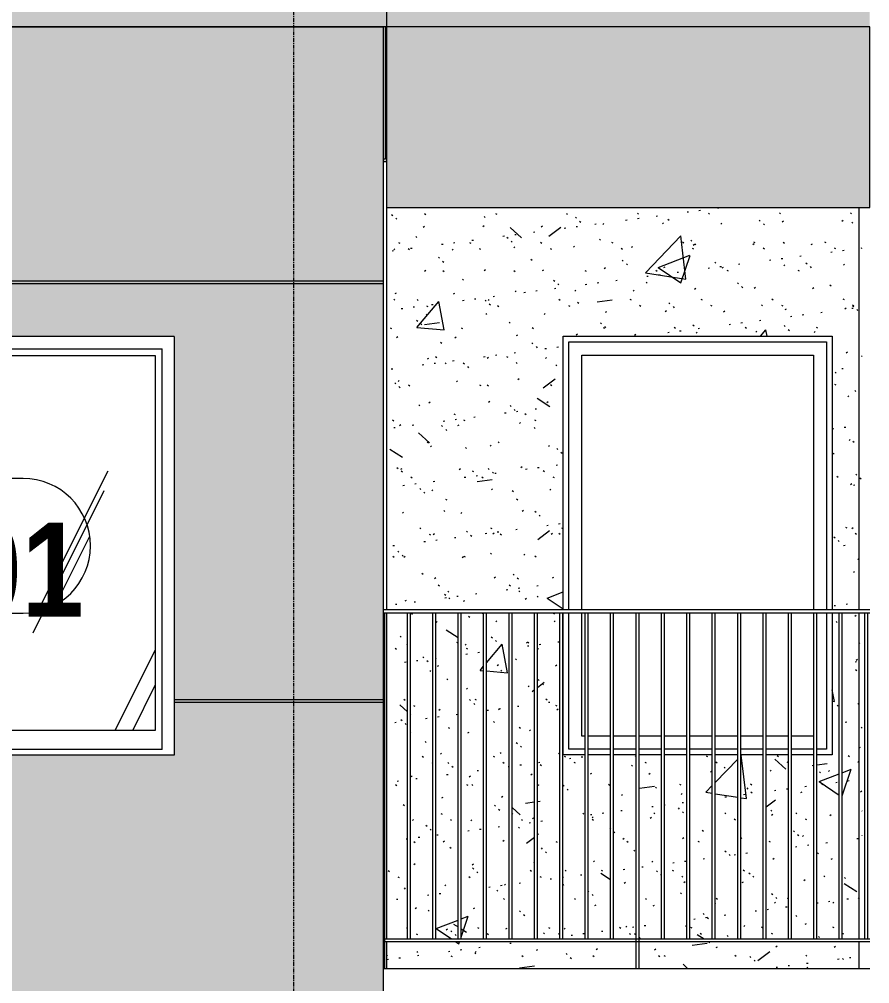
# Model space of a CAD drawing. Header units: millimetres. Extents: x 9199 to 175431, y -4466 to 35300.
# Drawn here: x 50519 to 53362, y 2350 to 5575 of the extents above; entities that cross this region are included whole.
import ezdxf

# ---------------------------------------------------------------- set-up
doc = ezdxf.new("R2010")
doc.units = ezdxf.units.MM
doc.linetypes.add('1 NÉT CALL OUT', pattern=[6, 3, -3])
doc.linetypes.add('Grid Line', pattern=[22.225, 12.7, -3.175, 3.175, -3.175])
for name, color, linetype, lineweight in [('0-1', 7, 'Continuous', 5), ('A-DETL-GENF', 92, 'Continuous', 9), ('A-DETL-GENF-1', 92, '1 NÉT CALL OUT', 9), ('A-FLOR-HRAL-1', 253, 'Continuous', 9), ('A-GLAZ', 151, 'Continuous', 9), ('A-GLAZ-1', 253, 'Continuous', 9), ('A-GLAZ-2', 7, 'Continuous', 9), ('A-GLAZ-3', 7, '1 NÉT CALL OUT', 9), ('A-GLAZ-IDEN', 152, 'Continuous', 9), ('A-WALL', 113, 'Continuous', 9), ('A-WALL-1', 7, 'Continuous', 9), ('A-WALL-PATT', 111, 'Continuous', 9), ('A-WALL-PATT-1', 9, 'Continuous', 9), ('A-WALL-PATT-2', 111, 'Continuous', 5), ('I-WALL', 2, 'Continuous', 9), ('I-WALL-1', 7, 'Continuous', 9), ('S-GRID-1', 1, 'Grid Line', 9)]:
    doc.layers.add(name, color=color, linetype=linetype, lineweight=lineweight)
doc.styles.add('Arial_B_1', font='arialbd.ttf', dxfattribs={"width": 0.85, "height": 315})
pattern_1 = [(37.5, (51388.93, 1200), (-4.7995, 146.824), [5.029, -110.795, 5.029, -124.511, -123.825]), (37.5, (51388.93, 1200), (-4.7995, 146.824), [-245.364, 5.029, -118.796]), (7.5, (51388.93, 1200), (134.857, 215.047), [5.029, -57.455, 5.029, -99.365, -40.005]), (7.5, (51388.93, 1200), (134.857, 215.047), [-166.878, 5.029, -34.976]), (327.5, (51295.21, 1200), (237.2978, 0.4316), [5.029, -33.071, 5.029, -132.131, -179.07]), (327.5, (51295.21, 1200), (237.2978, 0.4316), [-175.26, 5.029, -174.041]), (317.5, (51295.2, 1200), (229.067, 66.879), [5.029, -14.021, 5.029, -84.887, -102.87]), (317.5, (51295.2, 1200), (229.067, 66.879), [-108.966, 5.029, -97.841])]
pattern_2 = [(63.435, (53179.2, 1304.34), (-0.001, 1524), [532.46, -2875.3]), (63.435, (51655.2, 1304.34), (-0.001, 1524), [532.46, -2875.3]), (63.435, (53908.74, 1598.8), (-0.001, 1524), [532.46, -2875.3]), (63.435, (52384.74, 1598.8), (-0.001, 1524), [532.46, -2875.3]), (63.435, (53798.3, 1494.84), (-0.001, 1524), [532.46, -2875.3]), (63.435, (52274.3, 1494.84), (-0.001, 1524), [532.46, -2875.3]), (63.435, (53685.8, 2090.1), (-0.001, 1524), [258.8, -3148.97]), (63.435, (52161.8, 2090.1), (-0.001, 1524), [258.8, -3148.97]), (63.435, (53612.15, 1997.95), (-0.001, 1524), [532.46, -2875.3]), (63.435, (52088.15, 1997.95), (-0.001, 1524), [532.46, -2875.3]), (63.435, (53625.14, 2064.1), (-0.001, 1524), [532.46, -2875.3]), (63.435, (52101.14, 2064.1), (-0.001, 1524), [532.46, -2875.3]), (63.435, (53010.3, 1773.94), (-0.001, 1524), [532.46, -2875.3]), (63.435, (51486.3, 1773.94), (-0.001, 1524), [532.46, -2875.3]), (63.435, (53023.3, 1851.9), (-0.001, 1524), [532.46, -2875.3]), (63.435, (51499.3, 1851.9), (-0.001, 1524), [532.46, -2875.3]), (63.435, (53026.8, 1908.1), (-0.001, 1524), [532.46, -2875.3]), (63.435, (51502.8, 1908.1), (-0.001, 1524), [532.46, -2875.3])]

# ---------------------------------------------------------------- blocks, each defined once
blk = doc.blocks.new('M_Fixed - 900 x 1400-553215-TKCS_MẶT ĐỨNG HƯỚNG ĐÔNG')
at = {"layer": 'A-GLAZ-2'}
for p, q in [((52355.9, 4496), (53217.9, 4496)), ((52355.9, 3600), (52355.9, 4496)), ((53217.9, 4496), (53217.9, 3600)), ((52399.9, 4452), (53173.9, 4452)), ((52399.9, 3600), (52399.9, 4452)), ((53173.9, 4452), (53173.9, 3600)), ((52355.9, 3134), (52355.9, 3590)), ((52399.9, 3178), (52399.9, 3590)), ((53173.9, 3590), (53173.9, 3178)), ((53217.9, 3590), (53217.9, 3134)), ((52411, 3178), (52399.9, 3178)), ((52496, 3178), (52421, 3178)), ((52580.9, 3178), (52506, 3178)), ((52665.8, 3178), (52590.9, 3178)), ((52750.8, 3178), (52675.8, 3178)), ((52835.7, 3178), (52760.8, 3178)), ((52920.7, 3178), (52845.7, 3178)), ((53005.6, 3178), (52930.7, 3178)), ((53090.5, 3178), (53015.6, 3178)), ((53173.9, 3178), (53100.5, 3178)), ((52411, 3134), (52355.9, 3134)), ((52496, 3134), (52421, 3134)), ((52580.9, 3134), (52506, 3134)), ((52665.8, 3134), (52590.9, 3134)), ((52750.8, 3134), (52675.8, 3134)), ((52835.7, 3134), (52760.8, 3134)), ((52920.7, 3134), (52845.7, 3134)), ((53005.6, 3134), (52930.7, 3134)), ((53090.5, 3134), (53015.6, 3134)), ((53175.5, 3134), (53100.5, 3134)), ((53217.9, 3134), (53185.5, 3134))]:
    blk.add_line(p, q, dxfattribs=at)
blk = doc.blocks.new('Railing - 10mm-457212-TKCS_MẶT ĐỨNG HƯỚNG ĐÔNG')
at = {"layer": 'A-FLOR-HRAL-1'}
for p, q in [((51816.4, 2500), (51816.4, 3590)), ((51826.4, 2500), (51826.4, 3590))]:
    blk.add_line(p, q, dxfattribs=at)
blk = doc.blocks.new('Railing - 50 x 10mm-850639-TKCS_MẶT ĐỨNG HƯỚNG ĐÔNG')
at = {"layer": 'A-FLOR-HRAL-1'}
for p, q in [((52580.9, 3590), (52590.9, 3590)), ((52580.9, 2400), (52580.9, 3590)), ((52590.9, 2400), (52590.9, 3590))]:
    blk.add_line(p, q, dxfattribs=at)
blk = doc.blocks.new('Railing - 50 x 10mm-457210-TKCS_MẶT ĐỨNG HƯỚNG ĐÔNG')
at = {"layer": 'A-FLOR-HRAL-1'}
for p in [(51736.9, 3590), (51741.5, 2400)]:
    blk.add_line(p, (51741.5, 3590), dxfattribs=at)
blk = doc.blocks.new('Railing - Railing-851966-TKCS_MẶT ĐỨNG HƯỚNG ĐÔNG')
at = {"layer": 'A-FLOR-HRAL-1'}
for p, q in [((51736.9, 2500), (53361.9, 2500)), ((53361.9, 2490), (51736.9, 2490))]:
    blk.add_line(p, q, dxfattribs=at)
for name, p in [('Railing - 50 x 10mm-457210-TKCS_MẶT ĐỨNG HƯỚNG ĐÔNG', (0, 0)), ('Railing - 10mm-457212-TKCS_MẶT ĐỨNG HƯỚNG ĐÔNG', (0, 0)), ('Railing - 10mm-457212-TKCS_MẶT ĐỨNG HƯỚNG ĐÔNG', (84.9, 0)), ('Railing - 10mm-457212-TKCS_MẶT ĐỨNG HƯỚNG ĐÔNG', (169.9, 0)), ('Railing - 10mm-457212-TKCS_MẶT ĐỨNG HƯỚNG ĐÔNG', (254.8, 0)), ('Railing - 10mm-457212-TKCS_MẶT ĐỨNG HƯỚNG ĐÔNG', (339.8, 0)), ('Railing - 10mm-457212-TKCS_MẶT ĐỨNG HƯỚNG ĐÔNG', (424.7, 0)), ('Railing - 10mm-457212-TKCS_MẶT ĐỨNG HƯỚNG ĐÔNG', (509.6, 0)), ('Railing - 10mm-457212-TKCS_MẶT ĐỨNG HƯỚNG ĐÔNG', (594.6, 0)), ('Railing - 10mm-457212-TKCS_MẶT ĐỨNG HƯỚNG ĐÔNG', (679.5, 0)), ('Railing - 50 x 10mm-850639-TKCS_MẶT ĐỨNG HƯỚNG ĐÔNG', (0, 0)), ('Railing - 10mm-457212-TKCS_MẶT ĐỨNG HƯỚNG ĐÔNG', (849.4, 0)), ('Railing - 10mm-457212-TKCS_MẶT ĐỨNG HƯỚNG ĐÔNG', (934.3, 0)), ('Railing - 10mm-457212-TKCS_MẶT ĐỨNG HƯỚNG ĐÔNG', (1019.3, 0)), ('Railing - 10mm-457212-TKCS_MẶT ĐỨNG HƯỚNG ĐÔNG', (1104.2, 0)), ('Railing - 10mm-457212-TKCS_MẶT ĐỨNG HƯỚNG ĐÔNG', (1189.2, 0)), ('Railing - 10mm-457212-TKCS_MẶT ĐỨNG HƯỚNG ĐÔNG', (1274.1, 0)), ('Railing - 10mm-457212-TKCS_MẶT ĐỨNG HƯỚNG ĐÔNG', (1359, 0)), ('Railing - 10mm-457212-TKCS_MẶT ĐỨNG HƯỚNG ĐÔNG', (1444, 0)), ('Railing - 10mm-457212-TKCS_MẶT ĐỨNG HƯỚNG ĐÔNG', (1528.9, 0))]:
    blk.add_blockref(name, p)
blk = doc.blocks.new('Top Rail Type - Top Rail_Internal_-851967-TKCS_MẶT ĐỨNG HƯỚNG ĐÔNG')
at = {"layer": 'A-FLOR-HRAL-1'}
for p, q in [((53361.9, 3600), (51736.9, 3600)), ((51736.9, 3590), (53361.9, 3590))]:
    blk.add_line(p, q, dxfattribs=at)
blk = doc.blocks.new('NCV_TKTC_TANG 1_rvt-1-TKCS_MẶT ĐỨNG HƯỚNG ĐÔNG')
at = {"layer": 'A-WALL-PATT-1'}
h = blk.add_hatch(dxfattribs=at)
h.set_pattern_fill('FP_2', color=256, style=0, pattern_type=2)
h.set_pattern_definition([(50, (51388.9, 1200), (1093.1, -95.63), [114.3, -1257.3]), (355, (51388.9, 1200), (-211.46, 1146.34), [91.44, -1005.84]), (100.45, (51480, 1192), (881.66, 1050.7), [97.14, -1068.54]), (46.184, (51389, 1504.8), (1626.47, -252.26), [171.45, -1885.95]), (96.636, (51524.5, 1483.8), (1424.4, 1484.57), [145.7, -1602.8]), (351.184, (51389, 1504.8), (1424.4, 1484.55), [137.16, -1508.76]), (21, (51541.3, 1428.6), (909.69, -613.6), [114.3, -1257.3]), (326, (51541.3, 1428.6), (370.8, 1105.13), [91.44, -1005.84]), (71.45, (51617.1, 1377.5), (1280.5, 491.53), [97.14, -1068.54]), (37.5, (51388.93, 1200), (18.53, 507.33), [50.29, -943.356, 50.29, -970.79, -1009.65]), (37.5, (51388.93, 1200), (18.53, 507.33), [-2014.73, 50.29, -959.36]), (7.5, (51388.93, 1200), (400.92, 601.084), [50.29, -531.876, 50.29, -920.496, -384.81]), (7.5, (51388.93, 1200), (400.92, 601.084), [-1552.96, 50.29, -334.52]), (327.5, (51049.1, 1200), (813.545, -34.374), [50.29, -330.71, 50.29, -1138.43, -1577.34]), (327.5, (51049.1, 1200), (813.545, -34.374), [-1569.72, 50.29, -1527.05]), (317.5, (50896.7, 1200), (888.78, 152.56), [50.29, -445.01, 50.29, -739.14, -1120.14]), (317.5, (50896.7, 1200), (888.78, 152.56), [-1284.73, 50.3, -1069.85])])
h.paths.add_polyline_path([(51849.2, 2400), (52580.9, 2400), (52580.9, 2490), (51746.9, 2490), (51746.9, 2400), (51786, 2400)])
h.paths.add_polyline_path([(53311.3, 2400), (53326.9, 2400), (53326.3, 2490), (52590.9, 2490), (52590.9, 2400), (53246.1, 2400)])
h.paths.add_polyline_path([(52590.9, 2500), (52665.8, 2500), (52665.8, 3115), (52590.9, 3115), (52590.9, 2737.1)])
h.paths.add_polyline_path([(52675.8, 2500), (52750.8, 2500), (52750.8, 3115), (52675.8, 3115), (52675.8, 2737.1)])
h.paths.add_polyline_path([(52760.8, 2500), (52835.7, 2500), (52835.7, 3115), (52760.8, 3115), (52760.8, 2737.1)])
h.paths.add_polyline_path([(52845.7, 2500), (52920.7, 2500), (52920.7, 3115), (52845.7, 3115), (52845.7, 2670.5)])
h.paths.add_polyline_path([(52580.9, 2500), (52580.9, 3115), (52506, 3115), (52506, 2500)])
h.paths.add_polyline_path([(53100.5, 2500), (53175.5, 2500), (53175.5, 3115), (53100.5, 3115), (53100.5, 2737.1)])
h.paths.add_polyline_path([(53090.5, 2500), (53090.5, 3115), (53015.6, 3115), (53015.6, 2500), (53040.8, 2500)])
h.paths.add_polyline_path([(53300.9, 2500), (53326.9, 2500), (53326.9, 3590), (53270.4, 3590), (53270.4, 2500)])
h.paths.add_polyline_path([(52496, 2500), (52496, 3115), (52421, 3115), (52421, 2500)])
h.paths.add_polyline_path([(52411, 2500), (52411, 3115), (52336.9, 3115), (52336.1, 2500)])
h.paths.add_polyline_path([(52326.1, 2500), (52326.1, 3590), (52251.1, 3590), (52251.1, 2500)])
h.paths.add_polyline_path([(52241.1, 2500), (52241.1, 3590), (52166.2, 3590), (52166.2, 2500)])
h.paths.add_polyline_path([(53260.4, 2500), (53260.4, 3590), (53236.9, 3590), (53236.9, 3115), (53185.5, 3115), (53185.5, 2500), (53246.1, 2500)])
h.paths.add_polyline_path([(52156.2, 2500), (52156.2, 3590), (52081.3, 3590), (52081.3, 2500)])
h.paths.add_polyline_path([(52930.7, 2500), (53005.6, 2500), (53005.6, 3115), (52930.7, 3115), (52930.7, 2596.3)])
h.paths.add_polyline_path([(52071.3, 2500), (52071.3, 3590), (51996.3, 3590), (51996.3, 2500)])
h.paths.add_polyline_path([(51986.3, 2500), (51986.3, 3590), (51911.4, 3590), (51911.4, 2500), (51917.5, 2500)])
h.paths.add_polyline_path([(51746.9, 2500), (51816.4, 2500), (51816.4, 3590), (51746.9, 3590), (51746.9, 2737.1)])
h.paths.add_polyline_path([(51901.4, 2500), (51901.4, 3590), (51826.4, 3590), (51826.4, 2500)])
h.paths.add_polyline_path([(52098.6, 3600), (52336.9, 3600), (52336.9, 4515), (53236.9, 4515), (53236.9, 3600), (53326.9, 3600), (53326.9, 4945.8), (51746.9, 4945.8), (51746.9, 3600)])
h = blk.add_hatch(dxfattribs=at)
h.set_pattern_fill('FP_3', color=256, style=0, pattern_type=2)
h.set_pattern_definition(pattern_1)
h.paths.add_polyline_path([(51849.2, 2400), (52580.9, 2400), (52580.9, 2490), (51746.9, 2490), (51746.9, 2400), (51786, 2400)])
h.paths.add_polyline_path([(53311.3, 2400), (53326.9, 2400), (53326.3, 2490), (52590.9, 2490), (52590.9, 2400), (53246.1, 2400)])
h.paths.add_polyline_path([(52590.9, 2500), (52665.8, 2500), (52665.8, 3115), (52590.9, 3115), (52590.9, 2737.1)])
h.paths.add_polyline_path([(52675.8, 2500), (52750.8, 2500), (52750.8, 3115), (52675.8, 3115), (52675.8, 2737.1)])
h.paths.add_polyline_path([(52760.8, 2500), (52835.7, 2500), (52835.7, 3115), (52760.8, 3115), (52760.8, 2737.1)])
h.paths.add_polyline_path([(52845.7, 2500), (52920.7, 2500), (52920.7, 3115), (52845.7, 3115), (52845.7, 2670.5)])
h.paths.add_polyline_path([(52580.9, 2500), (52580.9, 3115), (52506, 3115), (52506, 2500)])
h.paths.add_polyline_path([(53100.5, 2500), (53175.5, 2500), (53175.5, 3115), (53100.5, 3115), (53100.5, 2737.1)])
h.paths.add_polyline_path([(53090.5, 2500), (53090.5, 3115), (53015.6, 3115), (53015.6, 2500), (53040.8, 2500)])
h.paths.add_polyline_path([(53300.9, 2500), (53326.9, 2500), (53326.9, 3590), (53270.4, 3590), (53270.4, 2500)])
h.paths.add_polyline_path([(52496, 2500), (52496, 3115), (52421, 3115), (52421, 2500)])
h.paths.add_polyline_path([(52411, 2500), (52411, 3115), (52336.9, 3115), (52336.1, 2500)])
h.paths.add_polyline_path([(52326.1, 2500), (52326.1, 3590), (52251.1, 3590), (52251.1, 2500)])
h.paths.add_polyline_path([(52241.1, 2500), (52241.1, 3590), (52166.2, 3590), (52166.2, 2500)])
h.paths.add_polyline_path([(53260.4, 2500), (53260.4, 3590), (53236.9, 3590), (53236.9, 3115), (53185.5, 3115), (53185.5, 2500), (53246.1, 2500)])
h.paths.add_polyline_path([(52156.2, 2500), (52156.2, 3590), (52081.3, 3590), (52081.3, 2500)])
h.paths.add_polyline_path([(52930.7, 2500), (53005.6, 2500), (53005.6, 3115), (52930.7, 3115), (52930.7, 2596.3)])
h.paths.add_polyline_path([(52071.3, 2500), (52071.3, 3590), (51996.3, 3590), (51996.3, 2500)])
h.paths.add_polyline_path([(51986.3, 2500), (51986.3, 3590), (51911.4, 3590), (51911.4, 2500), (51917.5, 2500)])
h.paths.add_polyline_path([(51746.9, 2500), (51816.4, 2500), (51816.4, 3590), (51746.9, 3590), (51746.9, 2737.1)])
h.paths.add_polyline_path([(51901.4, 2500), (51901.4, 3590), (51826.4, 3590), (51826.4, 2500)])
h.paths.add_polyline_path([(52098.6, 3600), (52336.9, 3600), (52336.9, 4515), (53236.9, 4515), (53236.9, 3600), (53326.9, 3600), (53326.9, 4945.8), (51746.9, 4945.8), (51746.9, 3600)])
h = blk.add_hatch(dxfattribs=at)
h.set_pattern_fill('FP_3', color=256, style=0, pattern_type=2)
h.set_pattern_definition(pattern_1)
h.paths.add_polyline_path([(53326.9, 2400), (53336.9, 2400), (53336.9, 2490), (53326.9, 2490)])
h.paths.add_polyline_path([(53326.9, 2500), (53336.9, 2500), (53336.9, 3590), (53326.9, 3590), (53326.9, 2737.1)])
h.paths.add_polyline_path([(53326.9, 3600), (53336.9, 3600), (53336.9, 4945.8), (53326.9, 4945.8), (53326.9, 3819.1)])
at = {"layer": 'A-WALL-1'}
blk.add_line((53361.9, 2400), (51736.9, 2400), dxfattribs=at)
at = {"layer": 'I-WALL-1'}
for p, q in [((51746.9, 4945.8), (51746.9, 3600)), ((53326.9, 3600), (53326.9, 4945.8)), ((52336.9, 3600), (52336.9, 4515)), ((52336.9, 4515), (53236.9, 4515)), ((53236.9, 4515), (53236.9, 3600)), ((51746.9, 3590), (51746.9, 2500)), ((52336.9, 3115), (52336.9, 3590)), ((53236.9, 3590), (53236.9, 3115)), ((53326.9, 2500), (53326.9, 3590)), ((52411, 3115), (52336.9, 3115)), ((52496, 3115), (52421, 3115)), ((52580.9, 3115), (52506, 3115)), ((52665.8, 3115), (52590.9, 3115)), ((52750.8, 3115), (52675.8, 3115)), ((52835.7, 3115), (52760.8, 3115)), ((52920.7, 3115), (52845.7, 3115)), ((53005.6, 3115), (52930.7, 3115)), ((53090.5, 3115), (53015.6, 3115)), ((53175.5, 3115), (53100.5, 3115)), ((53236.9, 3115), (53185.5, 3115)), ((51746.9, 2490), (51746.9, 2400)), ((53326.9, 2400), (53326.9, 2490))]:
    blk.add_line(p, q, dxfattribs=at)
at = {"layer": 'A-FLOR-HRAL-1'}
for name in ['Top Rail Type - Top Rail_Internal_-851967-TKCS_MẶT ĐỨNG HƯỚNG ĐÔNG', 'Railing - Railing-851966-TKCS_MẶT ĐỨNG HƯỚNG ĐÔNG']:
    blk.add_blockref(name, (0, 0), dxfattribs=at)
at = {"layer": 'A-GLAZ-1'}
blk.add_blockref('M_Fixed - 900 x 1400-553215-TKCS_MẶT ĐỨNG HƯỚNG ĐÔNG', (0, 0), dxfattribs=at)
blk = doc.blocks.new('1_FAMILY RVT - W01-WxH 1400x1400xmm-V3-TKCS_MẶT ĐỨNG HƯỚNG ĐÔNG')
at = {"layer": 'A-DETL-GENF-1'}
blk.add_hatch(color=256, dxfattribs=at).paths.add_polyline_path([(50041.9, 3776.5), (50109.6, 3823.9), (50041.9, 3871.4), (50041.9, 3840.9), (49906.4, 3840.9), (49906.4, 3807), (50041.9, 3807)])
at = {"layer": 'A-GLAZ'}
h = blk.add_hatch(dxfattribs=at)
h.set_pattern_fill('FP_1', color=256, style=0, pattern_type=2)
h.set_pattern_definition(pattern_2)
h.paths.add_polyline_path([(50315.1, 3197), (50315.1, 4450.9), (49700.9, 4450.9), (49700.9, 3197)])
h.paths.add_polyline_path([(50041.9, 3776.5), (50041.9, 3807), (49906.4, 3807), (49906.4, 3840.9), (50041.9, 3840.9), (50041.9, 3871.4), (50109.6, 3823.9), (50085.4, 3807)])
h = blk.add_hatch(dxfattribs=at)
h.set_pattern_fill('FP_1', color=256, style=0, pattern_type=2)
h.set_pattern_definition(pattern_2)
h.paths.add_polyline_path([(50973.9, 3197), (50973.9, 4450.9), (50359.6, 4450.9), (50359.6, 3197)])
at = {"layer": 'A-DETL-GENF'}
for p, q in [((50041.9, 3871.4), (50041.9, 3840.9)), ((50109.6, 3823.9), (50041.9, 3871.4)), ((50109.6, 3823.9), (50041.9, 3871.4)), ((50041.9, 3871.4), (50041.9, 3840.9)), ((49906.4, 3840.9), (49906.4, 3807)), ((49906.4, 3840.9), (50041.9, 3840.9)), ((50041.9, 3840.9), (49906.4, 3840.9)), ((49906.4, 3840.9), (49906.4, 3807)), ((49906.4, 3807), (50041.9, 3807)), ((49906.4, 3807), (50041.9, 3807)), ((50109.6, 3823.9), (50041.9, 3776.5)), ((50041.9, 3776.5), (50109.6, 3823.9)), ((50041.9, 3807), (50041.9, 3776.5)), ((50041.9, 3807), (50041.9, 3776.5))]:
    blk.add_line(p, q, dxfattribs=at)
at = {"layer": 'A-GLAZ'}
for p, q in [((51037.4, 4514.4), (49637.4, 4514.4)), ((49637.4, 4514.4), (49637.4, 3114.4)), ((51037.4, 4514.4), (51037.4, 3114.4)), ((49678.3, 4473.5), (50996.4, 4473.5)), ((49678.3, 3133.5), (49678.3, 4473.5)), ((49700.9, 4450.9), (49700.9, 3197)), ((50315.1, 4450.9), (49700.9, 4450.9)), ((50315.1, 4473.5), (50315.1, 3133.5)), ((50359.6, 3197), (50359.6, 4450.9)), ((50359.6, 4450.9), (50973.9, 4450.9)), ((50973.9, 4450.9), (50973.9, 3197)), ((50996.4, 3133.5), (50996.4, 4473.5)), ((49700.9, 3197), (50315.1, 3197)), ((50973.9, 3197), (50359.6, 3197)), ((50315.1, 3152.5), (49678.3, 3152.5)), ((50315.1, 3152.5), (49678.3, 3152.5)), ((50996.4, 3133.5), (49678.3, 3133.5)), ((51037.4, 3114.4), (49637.4, 3114.4))]:
    blk.add_line(p, q, dxfattribs=at)
blk = doc.blocks.new('SSA-WINDOW TAG - 10-2062020-TKCS_MẶT ĐỨNG HƯỚNG ĐÔNG')
at = {"layer": 'A-GLAZ-IDEN'}
for p, q in [((75129.8, 10839.4), (74682.2, 10839.4)), ((74682.2, 10389.4), (75129.8, 10389.4))]:
    blk.add_line(p, q, dxfattribs=at)
for centre, start, end in [((74682.2, 10614.4), 90, 270), ((75129.8, 10614.4), 270, 90)]:
    blk.add_arc(centre, 225, start, end, dxfattribs=at)

msp = doc.modelspace()

# ---------------------------------------------------------------- hatches: boundary and pattern name
at = {"layer": 'A-WALL-PATT'}
h = msp.add_hatch(color=256, dxfattribs=at)
h.paths.add_polyline_path([(51736.9, 5100), (51746.9, 5100), (51746.9, 5550), (51741.9, 5550), (51741.9, 5107.3), (51736.9, 5107.3)])
h.paths.add_polyline_path([(52826.2, 5550), (53361.9, 5550), (53361.9, 5800), (51746.9, 5800), (51746.9, 5550)])
at = {"layer": 'A-WALL-PATT-2'}
h = msp.add_hatch(color=256, dxfattribs=at)
h.paths.add_polyline_path([(48636.9, 5550), (51746.9, 5550), (51746.9, 8350), (51736.9, 8350), (51736.9, 8950), (48636.9, 8950), (48636.9, 5983.2)])
h.paths.add_polyline_path([(50996.4, 6514.4), (49637.4, 6514.4), (49637.4, 7914.4), (51037.4, 7914.4), (51037.4, 6514.4)])
h = msp.add_hatch(color=256, dxfattribs=at)
h.paths.add_polyline_path([(48636.9, 2200), (51736.9, 2200), (51736.9, 3290), (51037.4, 3290), (51037.4, 3114.4), (49637.4, 3114.4), (49637.4, 3290), (48636.9, 3290), (48636.9, 2737.1)])
h.paths.add_polyline_path([(48636.9, 3300), (49637.4, 3300), (49637.4, 4514.4), (51037.4, 4514.4), (51037.4, 3300), (51736.9, 3300), (51736.9, 4690), (48636.9, 4690), (48636.9, 3819.1)])
h.paths.add_polyline_path([(49013.4, 4700), (51736.9, 4700), (51736.9, 5550), (48636.9, 5550), (48636.9, 4700)])
for points in [[(53361.9, 4945.8), (53361.9, 5550), (51746.9, 5550), (51746.9, 4945.8), (53246.1, 4945.8)], [(51129.7, 4690), (51736.9, 4690), (51736.9, 4700), (48636.9, 4700), (48636.9, 4690), (51037.4, 4690)], [(51037.4, 3290), (51736.9, 3290), (51736.9, 3300), (51037.4, 3300)]]:
    msp.add_hatch(color=256, dxfattribs=at).paths.add_polyline_path(points)

# ---------------------------------------------------------------- linework, layer by layer
at = {"layer": 'A-WALL'}
for p, q in [((51746.9, 8350), (51746.9, 4945.8)), ((45161.9, 5550), (51736.9, 5550)), ((51746.9, 5550), (45161.9, 5550)), ((51736.9, 2200), (51736.9, 5550)), ((53361.9, 5550), (51746.9, 5550)), ((53361.9, 4945.8), (53361.9, 5550)), ((51746.9, 4945.8), (53361.9, 4945.8)), ((48436.9, 4700), (51736.9, 4700)), ((51736.9, 4690), (48436.9, 4690)), ((51037.4, 3300), (51736.9, 3300)), ((51736.9, 3290), (51037.4, 3290))]:
    msp.add_line(p, q, dxfattribs=at)
at = {"layer": 'I-WALL'}
for p, q in [((51741.9, 5550), (51741.9, 5107.3)), ((51741.9, 5107.3), (51736.9, 5107.3)), ((51736.9, 5100), (51746.9, 5100))]:
    msp.add_line(p, q, dxfattribs=at)
at = {"layer": 'S-GRID-1'}
msp.add_line((51436.9, 1454.4), (51436.9, 30542.5), dxfattribs=at)

# ---------------------------------------------------------------- block references
at = {"layer": '0-1'}
msp.add_blockref('NCV_TKTC_TANG 1_rvt-1-TKCS_MẶT ĐỨNG HƯỚNG ĐÔNG', (0, 0), dxfattribs=at)
at = {"layer": 'A-GLAZ-3'}
msp.add_blockref('1_FAMILY RVT - W01-WxH 1400x1400xmm-V3-TKCS_MẶT ĐỨNG HƯỚNG ĐÔNG', (0, 0), dxfattribs=at)
at = {"layer": 'A-GLAZ-IDEN'}
msp.add_blockref('SSA-WINDOW TAG - 10-2062020-TKCS_MẶT ĐỨNG HƯỚNG ĐÔNG', (-24597.9, -6800), dxfattribs=at)

# ---------------------------------------------------------------- texts
at = {"layer": 'A-GLAZ-IDEN', "insert": (50298.7, 3732.5), "char_height": 315, "width": 902.7, "attachment_point": 5, "line_spacing_factor": 0.936439, "style": 'Arial_B_1'}
msp.add_mtext('\\pt6.3756,12.7512,19.12365,25.49925,31.87485,38.25045,44.62605,50.9985,57.3741,63.7497,70.1253,76.5009,82.8765,89.24895,95.62455,102.00015,108.37575,114.75135,121.1238,127.4994,133.875,140.2506,146.6262,152.99865,159.37425,165.74985,172.12545,178.50105,184.8735,191.2491,197.6247,204.0003;W.01', dxfattribs=at)

doc.saveas('drawing.dxf')
